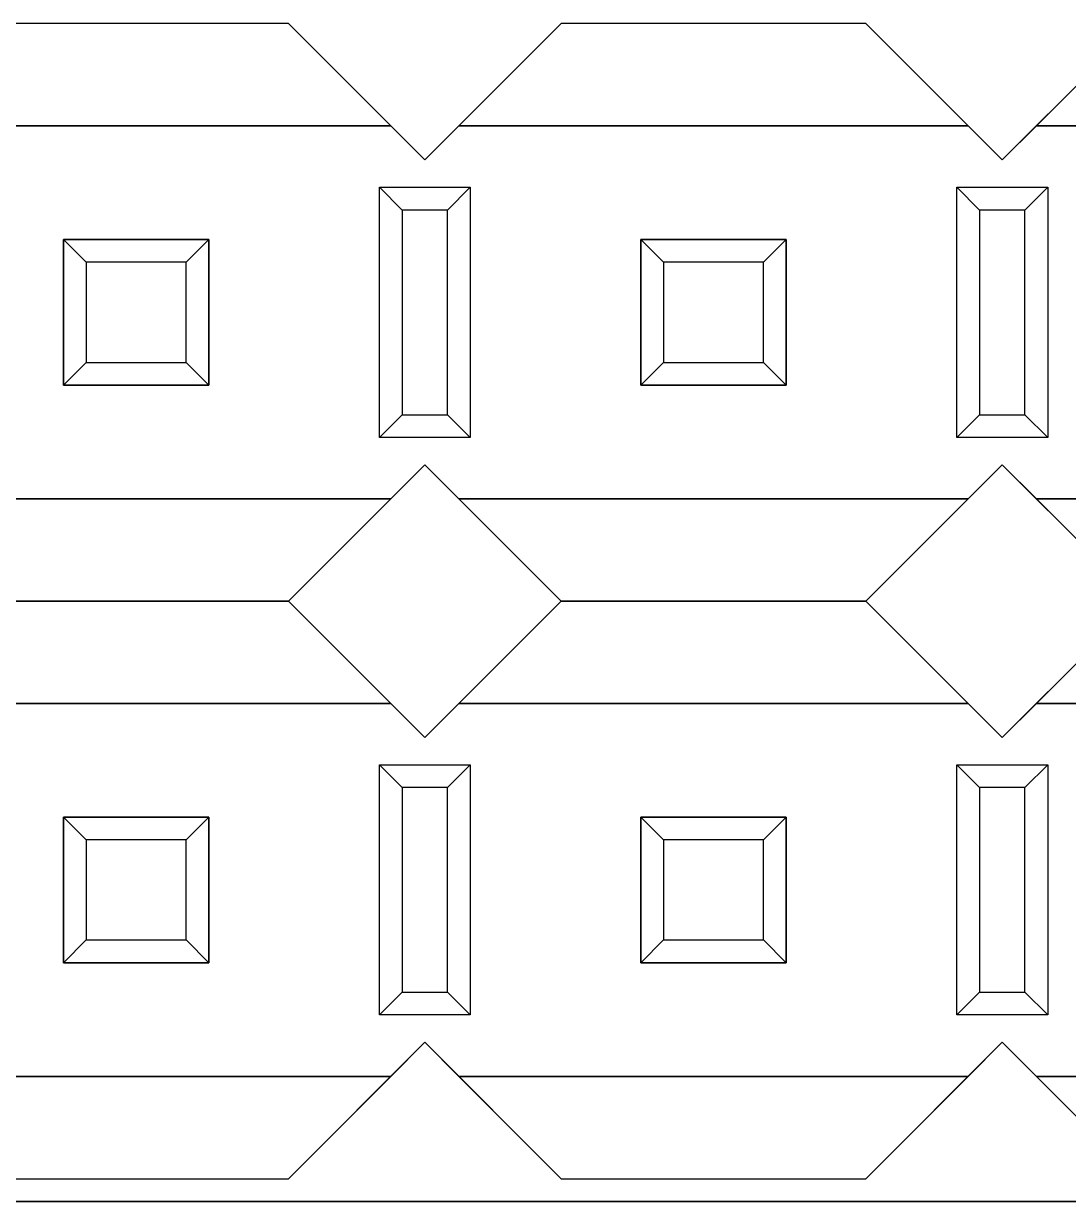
# Model space of a CAD drawing. Header units: millimetres. Extents: x -26.5 to 28.9, y -30 to 30.
# Drawn here: x -8.32 to -3.73, y -30 to -24.82 of the extents above; entities that cross this region are included whole.
import ezdxf

# ---------------------------------------------------------------- set-up
doc = ezdxf.new("R2010")
doc.units = ezdxf.units.MM
doc.layers.add('Feature', color=7, linetype='CONTINUOUS')

msp = doc.modelspace()

# ---------------------------------------------------------------- linework, layer by layer
at = {"layer": 'Feature'}
for p, q in [((-7.16, -24.82, 1.6), (-8.5, -24.82, 1.6)), ((-7.16, -24.82, 1.6), (-8.5, -24.82, 1.6)), ((-7.16, -24.82, 4.1), (-8.5, -24.82, 4.1)), ((-7.16, -24.82, 4.1), (-8.5, -24.82, 4.1)), ((-6.71, -25.27, 1.6), (-7.16, -24.82, 1.6)), ((-7.16, -24.82, 1.6), (-7.16, -24.82, 4.1)), ((-6.71, -25.27, 1.6), (-7.16, -24.82, 1.6)), ((-7.16, -24.82, 1.6), (-7.16, -24.82, 4.1)), ((-6.56, -25.42, 4.1), (-7.16, -24.82, 4.1)), ((-6.56, -25.42, 4.1), (-7.16, -24.82, 4.1)), ((-5.96, -24.82, 4.1), (-6.56, -25.42, 4.1)), ((-5.96, -24.82, 4.1), (-6.56, -25.42, 4.1)), ((-5.96, -24.82, 1.6), (-6.41, -25.27, 1.6)), ((-5.96, -24.82, 1.6), (-6.41, -25.27, 1.6)), ((-4.62, -24.82, 1.6), (-5.96, -24.82, 1.6)), ((-4.62, -24.82, 1.6), (-5.96, -24.82, 1.6)), ((-5.96, -24.82, 1.6), (-5.96, -24.82, 4.1)), ((-4.62, -24.82, 4.1), (-5.96, -24.82, 4.1)), ((-5.96, -24.82, 1.6), (-5.96, -24.82, 4.1)), ((-4.62, -24.82, 4.1), (-5.96, -24.82, 4.1)), ((-4.17, -25.27, 1.6), (-4.62, -24.82, 1.6)), ((-4.62, -24.82, 1.6), (-4.62, -24.82, 4.1)), ((-4.17, -25.27, 1.6), (-4.62, -24.82, 1.6)), ((-4.62, -24.82, 1.6), (-4.62, -24.82, 4.1)), ((-4.02, -25.42, 4.1), (-4.62, -24.82, 4.1)), ((-4.02, -25.42, 4.1), (-4.62, -24.82, 4.1)), ((-3.42, -24.82, 4.1), (-4.02, -25.42, 4.1)), ((-3.42, -24.82, 4.1), (-4.02, -25.42, 4.1)), ((-3.42, -24.82, 1.6), (-3.87, -25.27, 1.6)), ((-3.42, -24.82, 1.6), (-3.87, -25.27, 1.6)), ((-6.71, -25.27, 1.6), (-8.95, -25.27, 1.6)), ((-6.71, -25.27, 1.6), (-8.95, -25.27, 1.6)), ((-8.95, -25.27, 2.3), (-6.71, -25.27, 2.3)), ((-8.95, -25.27, 2.3), (-6.71, -25.27, 2.3)), ((-6.71, -25.27, 2.3), (-6.71, -25.27, 1.6)), ((-6.56, -25.42, 2.3), (-6.71, -25.27, 2.3)), ((-6.71, -25.27, 2.3), (-6.71, -25.27, 1.6)), ((-6.56, -25.42, 2.3), (-6.71, -25.27, 2.3)), ((-6.41, -25.27, 2.3), (-6.56, -25.42, 2.3)), ((-6.41, -25.27, 2.3), (-6.56, -25.42, 2.3)), ((-4.17, -25.27, 1.6), (-6.41, -25.27, 1.6)), ((-6.41, -25.27, 1.6), (-6.41, -25.27, 2.3)), ((-4.17, -25.27, 1.6), (-6.41, -25.27, 1.6)), ((-6.41, -25.27, 2.3), (-4.17, -25.27, 2.3)), ((-6.41, -25.27, 1.6), (-6.41, -25.27, 2.3)), ((-6.41, -25.27, 2.3), (-4.17, -25.27, 2.3)), ((-4.17, -25.27, 2.3), (-4.17, -25.27, 1.6)), ((-4.02, -25.42, 2.3), (-4.17, -25.27, 2.3)), ((-4.17, -25.27, 2.3), (-4.17, -25.27, 1.6)), ((-4.02, -25.42, 2.3), (-4.17, -25.27, 2.3)), ((-3.87, -25.27, 2.3), (-4.02, -25.42, 2.3)), ((-3.87, -25.27, 2.3), (-4.02, -25.42, 2.3)), ((-1.63, -25.27, 1.6), (-3.87, -25.27, 1.6)), ((-3.87, -25.27, 1.6), (-3.87, -25.27, 2.3)), ((-1.63, -25.27, 1.6), (-3.87, -25.27, 1.6)), ((-3.87, -25.27, 2.3), (-1.63, -25.27, 2.3)), ((-3.87, -25.27, 1.6), (-3.87, -25.27, 2.3)), ((-3.87, -25.27, 2.3), (-1.63, -25.27, 2.3)), ((-6.56, -25.42, 2.3), (-6.56, -25.42, 4.1)), ((-6.56, -25.42, 2.3), (-6.56, -25.42, 4.1)), ((-4.02, -25.42, 2.3), (-4.02, -25.42, 4.1)), ((-4.02, -25.42, 2.3), (-4.02, -25.42, 4.1)), ((-6.76, -25.54, 4.1), (-6.36, -25.54, 4.1)), ((-6.76, -25.54, 4.1), (-6.66, -25.64, 4)), ((-6.76, -26.64, 4.1), (-6.76, -25.54, 4.1)), ((-6.76, -25.54, 4.1), (-6.66, -25.64, 4)), ((-6.76, -26.64, 4.1), (-6.76, -25.54, 4.1)), ((-6.76, -25.54, 4.1), (-6.36, -25.54, 4.1)), ((-6.36, -25.54, 4.1), (-6.46, -25.64, 4)), ((-6.36, -25.54, 4.1), (-6.46, -25.64, 4)), ((-6.36, -25.54, 4.1), (-6.36, -26.64, 4.1)), ((-6.36, -25.54, 4.1), (-6.36, -26.64, 4.1)), ((-4.22, -25.54, 4.1), (-3.82, -25.54, 4.1)), ((-4.22, -25.54, 4.1), (-4.12, -25.64, 4)), ((-4.22, -26.64, 4.1), (-4.22, -25.54, 4.1)), ((-4.22, -25.54, 4.1), (-4.12, -25.64, 4)), ((-4.22, -26.64, 4.1), (-4.22, -25.54, 4.1)), ((-4.22, -25.54, 4.1), (-3.82, -25.54, 4.1)), ((-3.82, -25.54, 4.1), (-3.92, -25.64, 4)), ((-3.82, -25.54, 4.1), (-3.92, -25.64, 4)), ((-3.82, -25.54, 4.1), (-3.82, -26.64, 4.1)), ((-3.82, -25.54, 4.1), (-3.82, -26.64, 4.1)), ((-6.46, -25.64, 4), (-6.66, -25.64, 4)), ((-6.66, -25.64, 4), (-6.66, -26.54, 4)), ((-6.46, -25.64, 4), (-6.66, -25.64, 4)), ((-6.66, -25.64, 4), (-6.66, -26.54, 4)), ((-6.46, -26.54, 4), (-6.46, -25.64, 4)), ((-6.46, -26.54, 4), (-6.46, -25.64, 4)), ((-3.92, -25.64, 4), (-4.12, -25.64, 4)), ((-4.12, -25.64, 4), (-4.12, -26.54, 4)), ((-3.92, -25.64, 4), (-4.12, -25.64, 4)), ((-4.12, -25.64, 4), (-4.12, -26.54, 4)), ((-3.92, -26.54, 4), (-3.92, -25.64, 4)), ((-3.92, -26.54, 4), (-3.92, -25.64, 4)), ((-7.51, -25.77, -1.12525), (-8.15, -25.77, -1.12525)), ((-8.05, -25.87, -1.4), (-8.15, -25.77, -1.12525)), ((-8.15, -25.77, -1.12525), (-8.15, -26.41, -1.12525)), ((-8.05, -25.87, -1.4), (-8.15, -25.77, -1.12525)), ((-7.51, -25.77, 9.92525), (-8.15, -25.77, 9.92525)), ((-8.15, -25.77, 9.92525), (-8.05, -25.87, 10.2)), ((-8.15, -25.77, 9.92525), (-8.15, -26.41, 9.92525)), ((-8.15, -25.77, 9.92525), (-8.05, -25.87, 10.2)), ((-7.51, -25.77, -1.12525), (-8.15, -25.77, -1.12525)), ((-8.15, -25.77, -1.12525), (-8.15, -25.77, 2.3)), ((-8.15, -25.77, 2.3), (-7.51, -25.77, 2.3)), ((-7.51, -25.77, 9.92525), (-8.15, -25.77, 9.92525)), ((-7.51, -25.77, 4.1), (-8.15, -25.77, 4.1)), ((-8.15, -25.77, 4.1), (-8.15, -25.77, 9.92525)), ((-8.15, -25.77, -1.12525), (-8.15, -26.41, -1.12525)), ((-8.15, -26.41, 2.3), (-8.15, -25.77, 2.3)), ((-8.15, -25.77, -1.12525), (-8.15, -25.77, 2.3)), ((-8.15, -25.77, 9.92525), (-8.15, -26.41, 9.92525)), ((-8.15, -25.77, 4.1), (-8.15, -25.77, 9.92525)), ((-8.15, -25.77, 4.1), (-8.15, -26.41, 4.1)), ((-7.51, -25.77, 4.1), (-8.15, -25.77, 4.1)), ((-8.15, -25.77, 4.1), (-8.15, -26.41, 4.1)), ((-8.15, -25.77, 2.3), (-7.51, -25.77, 2.3)), ((-8.15, -26.41, 2.3), (-8.15, -25.77, 2.3)), ((-7.61, -25.87, -1.4), (-7.51, -25.77, -1.12525)), ((-7.61, -25.87, -1.4), (-7.51, -25.77, -1.12525)), ((-7.51, -25.77, 9.92525), (-7.61, -25.87, 10.2)), ((-7.51, -25.77, 9.92525), (-7.61, -25.87, 10.2)), ((-7.51, -26.41, -1.12525), (-7.51, -25.77, -1.12525)), ((-7.51, -26.41, 9.92525), (-7.51, -25.77, 9.92525)), ((-7.51, -25.77, -1.12525), (-7.51, -25.77, 2.3)), ((-7.51, -25.77, 4.1), (-7.51, -25.77, 9.92525)), ((-7.51, -26.41, -1.12525), (-7.51, -25.77, -1.12525)), ((-7.51, -25.77, -1.12525), (-7.51, -25.77, 2.3)), ((-7.51, -25.77, 2.3), (-7.51, -26.41, 2.3)), ((-7.51, -26.41, 9.92525), (-7.51, -25.77, 9.92525)), ((-7.51, -26.41, 4.1), (-7.51, -25.77, 4.1)), ((-7.51, -25.77, 4.1), (-7.51, -25.77, 9.92525)), ((-7.51, -26.41, 4.1), (-7.51, -25.77, 4.1)), ((-7.51, -25.77, 2.3), (-7.51, -26.41, 2.3)), ((-4.97, -25.77, -1.12525), (-5.61, -25.77, -1.12525)), ((-5.51, -25.87, -1.4), (-5.61, -25.77, -1.12525)), ((-5.61, -25.77, -1.12525), (-5.61, -26.41, -1.12525)), ((-5.51, -25.87, -1.4), (-5.61, -25.77, -1.12525)), ((-4.97, -25.77, 9.92525), (-5.61, -25.77, 9.92525)), ((-5.61, -25.77, 9.92525), (-5.51, -25.87, 10.2)), ((-5.61, -25.77, 9.92525), (-5.61, -26.41, 9.92525)), ((-5.61, -25.77, 9.92525), (-5.51, -25.87, 10.2)), ((-4.97, -25.77, -1.12525), (-5.61, -25.77, -1.12525)), ((-5.61, -25.77, -1.12525), (-5.61, -25.77, 2.3)), ((-5.61, -25.77, 2.3), (-4.97, -25.77, 2.3)), ((-4.97, -25.77, 9.92525), (-5.61, -25.77, 9.92525)), ((-4.97, -25.77, 4.1), (-5.61, -25.77, 4.1)), ((-5.61, -25.77, 4.1), (-5.61, -25.77, 9.92525)), ((-5.61, -25.77, -1.12525), (-5.61, -26.41, -1.12525)), ((-5.61, -26.41, 2.3), (-5.61, -25.77, 2.3)), ((-5.61, -25.77, -1.12525), (-5.61, -25.77, 2.3)), ((-5.61, -25.77, 9.92525), (-5.61, -26.41, 9.92525)), ((-5.61, -25.77, 4.1), (-5.61, -25.77, 9.92525)), ((-5.61, -25.77, 4.1), (-5.61, -26.41, 4.1)), ((-4.97, -25.77, 4.1), (-5.61, -25.77, 4.1)), ((-5.61, -25.77, 4.1), (-5.61, -26.41, 4.1)), ((-5.61, -25.77, 2.3), (-4.97, -25.77, 2.3)), ((-5.61, -26.41, 2.3), (-5.61, -25.77, 2.3)), ((-5.07, -25.87, -1.4), (-4.97, -25.77, -1.12525)), ((-5.07, -25.87, -1.4), (-4.97, -25.77, -1.12525)), ((-4.97, -25.77, 9.92525), (-5.07, -25.87, 10.2)), ((-4.97, -25.77, 9.92525), (-5.07, -25.87, 10.2)), ((-4.97, -26.41, -1.12525), (-4.97, -25.77, -1.12525)), ((-4.97, -26.41, 9.92525), (-4.97, -25.77, 9.92525)), ((-4.97, -25.77, -1.12525), (-4.97, -25.77, 2.3)), ((-4.97, -25.77, 4.1), (-4.97, -25.77, 9.92525)), ((-4.97, -26.41, -1.12525), (-4.97, -25.77, -1.12525)), ((-4.97, -25.77, -1.12525), (-4.97, -25.77, 2.3)), ((-4.97, -25.77, 2.3), (-4.97, -26.41, 2.3)), ((-4.97, -26.41, 9.92525), (-4.97, -25.77, 9.92525)), ((-4.97, -26.41, 4.1), (-4.97, -25.77, 4.1)), ((-4.97, -25.77, 4.1), (-4.97, -25.77, 9.92525)), ((-4.97, -26.41, 4.1), (-4.97, -25.77, 4.1)), ((-4.97, -25.77, 2.3), (-4.97, -26.41, 2.3)), ((-7.61, -25.87, -1.4), (-8.05, -25.87, -1.4)), ((-8.05, -25.87, -1.4), (-8.05, -26.31, -1.4)), ((-7.61, -25.87, 10.2), (-8.05, -25.87, 10.2)), ((-8.05, -25.87, 10.2), (-8.05, -26.31, 10.2)), ((-8.05, -25.87, -1.4), (-8.05, -26.31, -1.4)), ((-7.61, -25.87, -1.4), (-8.05, -25.87, -1.4)), ((-8.05, -25.87, 10.2), (-8.05, -26.31, 10.2)), ((-7.61, -25.87, 10.2), (-8.05, -25.87, 10.2)), ((-7.61, -26.31, -1.4), (-7.61, -25.87, -1.4)), ((-7.61, -26.31, 10.2), (-7.61, -25.87, 10.2)), ((-7.61, -26.31, -1.4), (-7.61, -25.87, -1.4)), ((-7.61, -26.31, 10.2), (-7.61, -25.87, 10.2)), ((-5.07, -25.87, -1.4), (-5.51, -25.87, -1.4)), ((-5.51, -25.87, -1.4), (-5.51, -26.31, -1.4)), ((-5.07, -25.87, 10.2), (-5.51, -25.87, 10.2)), ((-5.51, -25.87, 10.2), (-5.51, -26.31, 10.2)), ((-5.51, -25.87, -1.4), (-5.51, -26.31, -1.4)), ((-5.07, -25.87, -1.4), (-5.51, -25.87, -1.4)), ((-5.51, -25.87, 10.2), (-5.51, -26.31, 10.2)), ((-5.07, -25.87, 10.2), (-5.51, -25.87, 10.2)), ((-5.07, -26.31, -1.4), (-5.07, -25.87, -1.4)), ((-5.07, -26.31, 10.2), (-5.07, -25.87, 10.2)), ((-5.07, -26.31, -1.4), (-5.07, -25.87, -1.4)), ((-5.07, -26.31, 10.2), (-5.07, -25.87, 10.2)), ((-8.05, -26.31, -1.4), (-8.15, -26.41, -1.12525)), ((-8.05, -26.31, -1.4), (-8.15, -26.41, -1.12525)), ((-8.15, -26.41, 9.92525), (-8.05, -26.31, 10.2)), ((-8.15, -26.41, 9.92525), (-8.05, -26.31, 10.2)), ((-8.05, -26.31, -1.4), (-7.61, -26.31, -1.4)), ((-8.05, -26.31, 10.2), (-7.61, -26.31, 10.2)), ((-8.05, -26.31, -1.4), (-7.61, -26.31, -1.4)), ((-8.05, -26.31, 10.2), (-7.61, -26.31, 10.2)), ((-7.61, -26.31, -1.4), (-7.51, -26.41, -1.12525)), ((-7.61, -26.31, -1.4), (-7.51, -26.41, -1.12525)), ((-7.51, -26.41, 9.92525), (-7.61, -26.31, 10.2)), ((-7.51, -26.41, 9.92525), (-7.61, -26.31, 10.2)), ((-5.51, -26.31, -1.4), (-5.61, -26.41, -1.12525)), ((-5.51, -26.31, -1.4), (-5.61, -26.41, -1.12525)), ((-5.61, -26.41, 9.92525), (-5.51, -26.31, 10.2)), ((-5.61, -26.41, 9.92525), (-5.51, -26.31, 10.2)), ((-5.51, -26.31, -1.4), (-5.07, -26.31, -1.4)), ((-5.51, -26.31, 10.2), (-5.07, -26.31, 10.2)), ((-5.51, -26.31, -1.4), (-5.07, -26.31, -1.4)), ((-5.51, -26.31, 10.2), (-5.07, -26.31, 10.2)), ((-5.07, -26.31, -1.4), (-4.97, -26.41, -1.12525)), ((-5.07, -26.31, -1.4), (-4.97, -26.41, -1.12525)), ((-4.97, -26.41, 9.92525), (-5.07, -26.31, 10.2)), ((-4.97, -26.41, 9.92525), (-5.07, -26.31, 10.2)), ((-8.15, -26.41, -1.12525), (-7.51, -26.41, -1.12525)), ((-8.15, -26.41, 9.92525), (-7.51, -26.41, 9.92525)), ((-8.15, -26.41, -1.12525), (-8.15, -26.41, 2.3)), ((-8.15, -26.41, 4.1), (-8.15, -26.41, 9.92525)), ((-8.15, -26.41, -1.12525), (-7.51, -26.41, -1.12525)), ((-7.51, -26.41, 2.3), (-8.15, -26.41, 2.3)), ((-8.15, -26.41, -1.12525), (-8.15, -26.41, 2.3)), ((-8.15, -26.41, 9.92525), (-7.51, -26.41, 9.92525)), ((-8.15, -26.41, 4.1), (-8.15, -26.41, 9.92525)), ((-8.15, -26.41, 4.1), (-7.51, -26.41, 4.1)), ((-8.15, -26.41, 4.1), (-7.51, -26.41, 4.1)), ((-7.51, -26.41, 2.3), (-8.15, -26.41, 2.3)), ((-7.51, -26.41, -1.12525), (-7.51, -26.41, 2.3)), ((-7.51, -26.41, 4.1), (-7.51, -26.41, 9.92525)), ((-7.51, -26.41, -1.12525), (-7.51, -26.41, 2.3)), ((-7.51, -26.41, 4.1), (-7.51, -26.41, 9.92525)), ((-5.61, -26.41, -1.12525), (-4.97, -26.41, -1.12525)), ((-5.61, -26.41, 9.92525), (-4.97, -26.41, 9.92525)), ((-5.61, -26.41, -1.12525), (-5.61, -26.41, 2.3)), ((-5.61, -26.41, 4.1), (-5.61, -26.41, 9.92525)), ((-5.61, -26.41, -1.12525), (-4.97, -26.41, -1.12525)), ((-4.97, -26.41, 2.3), (-5.61, -26.41, 2.3)), ((-5.61, -26.41, -1.12525), (-5.61, -26.41, 2.3)), ((-5.61, -26.41, 9.92525), (-4.97, -26.41, 9.92525)), ((-5.61, -26.41, 4.1), (-5.61, -26.41, 9.92525)), ((-5.61, -26.41, 4.1), (-4.97, -26.41, 4.1)), ((-5.61, -26.41, 4.1), (-4.97, -26.41, 4.1)), ((-4.97, -26.41, 2.3), (-5.61, -26.41, 2.3)), ((-4.97, -26.41, -1.12525), (-4.97, -26.41, 2.3)), ((-4.97, -26.41, 4.1), (-4.97, -26.41, 9.92525)), ((-4.97, -26.41, -1.12525), (-4.97, -26.41, 2.3)), ((-4.97, -26.41, 4.1), (-4.97, -26.41, 9.92525)), ((-6.76, -26.64, 4.1), (-6.66, -26.54, 4)), ((-6.76, -26.64, 4.1), (-6.66, -26.54, 4)), ((-6.66, -26.54, 4), (-6.46, -26.54, 4)), ((-6.66, -26.54, 4), (-6.46, -26.54, 4)), ((-6.46, -26.54, 4), (-6.36, -26.64, 4.1)), ((-6.46, -26.54, 4), (-6.36, -26.64, 4.1)), ((-4.22, -26.64, 4.1), (-4.12, -26.54, 4)), ((-4.22, -26.64, 4.1), (-4.12, -26.54, 4)), ((-4.12, -26.54, 4), (-3.92, -26.54, 4)), ((-4.12, -26.54, 4), (-3.92, -26.54, 4)), ((-3.92, -26.54, 4), (-3.82, -26.64, 4.1)), ((-3.92, -26.54, 4), (-3.82, -26.64, 4.1)), ((-6.36, -26.64, 4.1), (-6.76, -26.64, 4.1)), ((-6.36, -26.64, 4.1), (-6.76, -26.64, 4.1)), ((-3.82, -26.64, 4.1), (-4.22, -26.64, 4.1)), ((-3.82, -26.64, 4.1), (-4.22, -26.64, 4.1)), ((-7.16, -27.36, 4.1), (-6.56, -26.76, 4.1)), ((-7.16, -27.36, 4.1), (-6.56, -26.76, 4.1)), ((-6.71, -26.91, 2.3), (-6.56, -26.76, 2.3)), ((-6.71, -26.91, 2.3), (-6.56, -26.76, 2.3)), ((-6.56, -26.76, 4.1), (-6.56, -26.76, 2.3)), ((-6.56, -26.76, 4.1), (-5.96, -27.36, 4.1)), ((-6.56, -26.76, 4.1), (-6.56, -26.76, 2.3)), ((-6.56, -26.76, 2.3), (-6.41, -26.91, 2.3)), ((-6.56, -26.76, 4.1), (-5.96, -27.36, 4.1)), ((-6.56, -26.76, 2.3), (-6.41, -26.91, 2.3)), ((-4.62, -27.36, 4.1), (-4.02, -26.76, 4.1)), ((-4.62, -27.36, 4.1), (-4.02, -26.76, 4.1)), ((-4.17, -26.91, 2.3), (-4.02, -26.76, 2.3)), ((-4.17, -26.91, 2.3), (-4.02, -26.76, 2.3)), ((-4.02, -26.76, 4.1), (-4.02, -26.76, 2.3)), ((-4.02, -26.76, 4.1), (-3.42, -27.36, 4.1)), ((-4.02, -26.76, 4.1), (-4.02, -26.76, 2.3)), ((-4.02, -26.76, 2.3), (-3.87, -26.91, 2.3)), ((-4.02, -26.76, 4.1), (-3.42, -27.36, 4.1)), ((-4.02, -26.76, 2.3), (-3.87, -26.91, 2.3)), ((-8.95, -26.91, 1.6), (-6.71, -26.91, 1.6)), ((-6.71, -26.91, 2.3), (-8.95, -26.91, 2.3)), ((-8.95, -26.91, 1.6), (-6.71, -26.91, 1.6)), ((-6.71, -26.91, 2.3), (-8.95, -26.91, 2.3)), ((-7.16, -27.36, 1.6), (-6.71, -26.91, 1.6)), ((-7.16, -27.36, 1.6), (-6.71, -26.91, 1.6)), ((-6.71, -26.91, 1.6), (-6.71, -26.91, 2.3)), ((-6.71, -26.91, 1.6), (-6.71, -26.91, 2.3)), ((-6.41, -26.91, 1.6), (-4.17, -26.91, 1.6)), ((-6.41, -26.91, 1.6), (-5.96, -27.36, 1.6)), ((-6.41, -26.91, 2.3), (-6.41, -26.91, 1.6)), ((-6.41, -26.91, 1.6), (-5.96, -27.36, 1.6)), ((-6.41, -26.91, 2.3), (-6.41, -26.91, 1.6)), ((-4.17, -26.91, 2.3), (-6.41, -26.91, 2.3)), ((-6.41, -26.91, 1.6), (-4.17, -26.91, 1.6)), ((-4.17, -26.91, 2.3), (-6.41, -26.91, 2.3)), ((-4.62, -27.36, 1.6), (-4.17, -26.91, 1.6)), ((-4.62, -27.36, 1.6), (-4.17, -26.91, 1.6)), ((-4.17, -26.91, 1.6), (-4.17, -26.91, 2.3)), ((-4.17, -26.91, 1.6), (-4.17, -26.91, 2.3)), ((-3.87, -26.91, 1.6), (-1.63, -26.91, 1.6)), ((-3.87, -26.91, 1.6), (-3.42, -27.36, 1.6)), ((-3.87, -26.91, 2.3), (-3.87, -26.91, 1.6)), ((-3.87, -26.91, 1.6), (-3.42, -27.36, 1.6)), ((-3.87, -26.91, 2.3), (-3.87, -26.91, 1.6)), ((-1.63, -26.91, 2.3), (-3.87, -26.91, 2.3)), ((-3.87, -26.91, 1.6), (-1.63, -26.91, 1.6)), ((-1.63, -26.91, 2.3), (-3.87, -26.91, 2.3)), ((-8.5, -27.36, 1.6), (-7.16, -27.36, 1.6)), ((-8.5, -27.36, 1.6), (-7.16, -27.36, 1.6)), ((-8.5, -27.36, 4.1), (-7.16, -27.36, 4.1)), ((-8.5, -27.36, 4.1), (-7.16, -27.36, 4.1)), ((-7.16, -27.36, 1.6), (-8.5, -27.36, 1.6)), ((-7.16, -27.36, 1.6), (-8.5, -27.36, 1.6)), ((-7.16, -27.36, 4.1), (-8.5, -27.36, 4.1)), ((-7.16, -27.36, 4.1), (-8.5, -27.36, 4.1)), ((-7.16, -27.36, 1.6), (-7.16, -27.36, 4.1)), ((-7.16, -27.36, 1.6), (-7.16, -27.36, 4.1)), ((-6.71, -27.81, 1.6), (-7.16, -27.36, 1.6)), ((-7.16, -27.36, 1.6), (-7.16, -27.36, 4.1)), ((-6.71, -27.81, 1.6), (-7.16, -27.36, 1.6)), ((-7.16, -27.36, 1.6), (-7.16, -27.36, 4.1)), ((-6.56, -27.96, 4.1), (-7.16, -27.36, 4.1)), ((-6.56, -27.96, 4.1), (-7.16, -27.36, 4.1)), ((-5.96, -27.36, 4.1), (-6.56, -27.96, 4.1)), ((-5.96, -27.36, 4.1), (-6.56, -27.96, 4.1)), ((-5.96, -27.36, 1.6), (-6.41, -27.81, 1.6)), ((-5.96, -27.36, 1.6), (-6.41, -27.81, 1.6)), ((-5.96, -27.36, 1.6), (-4.62, -27.36, 1.6)), ((-5.96, -27.36, 1.6), (-4.62, -27.36, 1.6)), ((-5.96, -27.36, 4.1), (-4.62, -27.36, 4.1)), ((-5.96, -27.36, 1.6), (-5.96, -27.36, 4.1)), ((-5.96, -27.36, 1.6), (-5.96, -27.36, 4.1)), ((-5.96, -27.36, 4.1), (-4.62, -27.36, 4.1)), ((-4.62, -27.36, 1.6), (-5.96, -27.36, 1.6)), ((-4.62, -27.36, 1.6), (-5.96, -27.36, 1.6)), ((-5.96, -27.36, 1.6), (-5.96, -27.36, 4.1)), ((-4.62, -27.36, 4.1), (-5.96, -27.36, 4.1)), ((-5.96, -27.36, 1.6), (-5.96, -27.36, 4.1)), ((-4.62, -27.36, 4.1), (-5.96, -27.36, 4.1)), ((-4.62, -27.36, 1.6), (-4.62, -27.36, 4.1)), ((-4.62, -27.36, 1.6), (-4.62, -27.36, 4.1)), ((-4.17, -27.81, 1.6), (-4.62, -27.36, 1.6)), ((-4.62, -27.36, 1.6), (-4.62, -27.36, 4.1)), ((-4.17, -27.81, 1.6), (-4.62, -27.36, 1.6)), ((-4.62, -27.36, 1.6), (-4.62, -27.36, 4.1)), ((-4.02, -27.96, 4.1), (-4.62, -27.36, 4.1)), ((-4.02, -27.96, 4.1), (-4.62, -27.36, 4.1)), ((-3.42, -27.36, 4.1), (-4.02, -27.96, 4.1)), ((-3.42, -27.36, 4.1), (-4.02, -27.96, 4.1)), ((-3.42, -27.36, 1.6), (-3.87, -27.81, 1.6)), ((-3.42, -27.36, 1.6), (-3.87, -27.81, 1.6)), ((-6.71, -27.81, 1.6), (-8.95, -27.81, 1.6)), ((-6.71, -27.81, 1.6), (-8.95, -27.81, 1.6)), ((-8.95, -27.81, 2.3), (-6.71, -27.81, 2.3)), ((-8.95, -27.81, 2.3), (-6.71, -27.81, 2.3)), ((-6.71, -27.81, 2.3), (-6.71, -27.81, 1.6)), ((-6.56, -27.96, 2.3), (-6.71, -27.81, 2.3)), ((-6.71, -27.81, 2.3), (-6.71, -27.81, 1.6)), ((-6.56, -27.96, 2.3), (-6.71, -27.81, 2.3)), ((-6.41, -27.81, 2.3), (-6.56, -27.96, 2.3)), ((-6.41, -27.81, 2.3), (-6.56, -27.96, 2.3)), ((-4.17, -27.81, 1.6), (-6.41, -27.81, 1.6)), ((-6.41, -27.81, 1.6), (-6.41, -27.81, 2.3)), ((-4.17, -27.81, 1.6), (-6.41, -27.81, 1.6)), ((-6.41, -27.81, 2.3), (-4.17, -27.81, 2.3)), ((-6.41, -27.81, 1.6), (-6.41, -27.81, 2.3)), ((-6.41, -27.81, 2.3), (-4.17, -27.81, 2.3)), ((-4.17, -27.81, 2.3), (-4.17, -27.81, 1.6)), ((-4.02, -27.96, 2.3), (-4.17, -27.81, 2.3)), ((-4.17, -27.81, 2.3), (-4.17, -27.81, 1.6)), ((-4.02, -27.96, 2.3), (-4.17, -27.81, 2.3)), ((-3.87, -27.81, 2.3), (-4.02, -27.96, 2.3)), ((-3.87, -27.81, 2.3), (-4.02, -27.96, 2.3)), ((-1.63, -27.81, 1.6), (-3.87, -27.81, 1.6)), ((-3.87, -27.81, 1.6), (-3.87, -27.81, 2.3)), ((-1.63, -27.81, 1.6), (-3.87, -27.81, 1.6)), ((-3.87, -27.81, 2.3), (-1.63, -27.81, 2.3)), ((-3.87, -27.81, 1.6), (-3.87, -27.81, 2.3)), ((-3.87, -27.81, 2.3), (-1.63, -27.81, 2.3)), ((-6.56, -27.96, 2.3), (-6.56, -27.96, 4.1)), ((-6.56, -27.96, 2.3), (-6.56, -27.96, 4.1)), ((-4.02, -27.96, 2.3), (-4.02, -27.96, 4.1)), ((-4.02, -27.96, 2.3), (-4.02, -27.96, 4.1)), ((-6.76, -28.08, 4.1), (-6.36, -28.08, 4.1)), ((-6.76, -28.08, 4.1), (-6.66, -28.18, 4)), ((-6.76, -29.18, 4.1), (-6.76, -28.08, 4.1)), ((-6.76, -28.08, 4.1), (-6.66, -28.18, 4)), ((-6.76, -29.18, 4.1), (-6.76, -28.08, 4.1)), ((-6.76, -28.08, 4.1), (-6.36, -28.08, 4.1)), ((-6.36, -28.08, 4.1), (-6.46, -28.18, 4)), ((-6.36, -28.08, 4.1), (-6.46, -28.18, 4)), ((-6.36, -28.08, 4.1), (-6.36, -29.18, 4.1)), ((-6.36, -28.08, 4.1), (-6.36, -29.18, 4.1)), ((-4.22, -28.08, 4.1), (-3.82, -28.08, 4.1)), ((-4.22, -28.08, 4.1), (-4.12, -28.18, 4)), ((-4.22, -29.18, 4.1), (-4.22, -28.08, 4.1)), ((-4.22, -28.08, 4.1), (-4.12, -28.18, 4)), ((-4.22, -29.18, 4.1), (-4.22, -28.08, 4.1)), ((-4.22, -28.08, 4.1), (-3.82, -28.08, 4.1)), ((-3.82, -28.08, 4.1), (-3.92, -28.18, 4)), ((-3.82, -28.08, 4.1), (-3.92, -28.18, 4)), ((-3.82, -28.08, 4.1), (-3.82, -29.18, 4.1)), ((-3.82, -28.08, 4.1), (-3.82, -29.18, 4.1)), ((-6.46, -28.18, 4), (-6.66, -28.18, 4)), ((-6.66, -28.18, 4), (-6.66, -29.08, 4)), ((-6.46, -28.18, 4), (-6.66, -28.18, 4)), ((-6.66, -28.18, 4), (-6.66, -29.08, 4)), ((-6.46, -29.08, 4), (-6.46, -28.18, 4)), ((-6.46, -29.08, 4), (-6.46, -28.18, 4)), ((-3.92, -28.18, 4), (-4.12, -28.18, 4)), ((-4.12, -28.18, 4), (-4.12, -29.08, 4)), ((-3.92, -28.18, 4), (-4.12, -28.18, 4)), ((-4.12, -28.18, 4), (-4.12, -29.08, 4)), ((-3.92, -29.08, 4), (-3.92, -28.18, 4)), ((-3.92, -29.08, 4), (-3.92, -28.18, 4)), ((-7.51, -28.31, -1.12525), (-8.15, -28.31, -1.12525)), ((-8.05, -28.41, -1.4), (-8.15, -28.31, -1.12525)), ((-8.15, -28.31, -1.12525), (-8.15, -28.95, -1.12525)), ((-8.05, -28.41, -1.4), (-8.15, -28.31, -1.12525)), ((-7.51, -28.31, 9.92525), (-8.15, -28.31, 9.92525)), ((-8.15, -28.31, 9.92525), (-8.05, -28.41, 10.2)), ((-8.15, -28.31, 9.92525), (-8.15, -28.95, 9.92525)), ((-8.15, -28.31, 9.92525), (-8.05, -28.41, 10.2)), ((-7.51, -28.31, -1.12525), (-8.15, -28.31, -1.12525)), ((-8.15, -28.31, -1.12525), (-8.15, -28.31, 2.3)), ((-8.15, -28.31, 2.3), (-7.51, -28.31, 2.3)), ((-7.51, -28.31, 9.92525), (-8.15, -28.31, 9.92525)), ((-7.51, -28.31, 4.1), (-8.15, -28.31, 4.1)), ((-8.15, -28.31, 4.1), (-8.15, -28.31, 9.92525)), ((-8.15, -28.31, -1.12525), (-8.15, -28.95, -1.12525)), ((-8.15, -28.95, 2.3), (-8.15, -28.31, 2.3)), ((-8.15, -28.31, -1.12525), (-8.15, -28.31, 2.3)), ((-8.15, -28.31, 9.92525), (-8.15, -28.95, 9.92525)), ((-8.15, -28.31, 4.1), (-8.15, -28.31, 9.92525)), ((-8.15, -28.31, 4.1), (-8.15, -28.95, 4.1)), ((-7.51, -28.31, 4.1), (-8.15, -28.31, 4.1)), ((-8.15, -28.31, 4.1), (-8.15, -28.95, 4.1)), ((-8.15, -28.31, 2.3), (-7.51, -28.31, 2.3)), ((-8.15, -28.95, 2.3), (-8.15, -28.31, 2.3)), ((-7.61, -28.41, -1.4), (-7.51, -28.31, -1.12525)), ((-7.61, -28.41, -1.4), (-7.51, -28.31, -1.12525)), ((-7.51, -28.31, 9.92525), (-7.61, -28.41, 10.2)), ((-7.51, -28.31, 9.92525), (-7.61, -28.41, 10.2)), ((-7.51, -28.95, -1.12525), (-7.51, -28.31, -1.12525)), ((-7.51, -28.95, 9.92525), (-7.51, -28.31, 9.92525)), ((-7.51, -28.31, -1.12525), (-7.51, -28.31, 2.3)), ((-7.51, -28.31, 4.1), (-7.51, -28.31, 9.92525)), ((-7.51, -28.95, -1.12525), (-7.51, -28.31, -1.12525)), ((-7.51, -28.31, -1.12525), (-7.51, -28.31, 2.3)), ((-7.51, -28.31, 2.3), (-7.51, -28.95, 2.3)), ((-7.51, -28.95, 9.92525), (-7.51, -28.31, 9.92525)), ((-7.51, -28.95, 4.1), (-7.51, -28.31, 4.1)), ((-7.51, -28.31, 4.1), (-7.51, -28.31, 9.92525)), ((-7.51, -28.95, 4.1), (-7.51, -28.31, 4.1)), ((-7.51, -28.31, 2.3), (-7.51, -28.95, 2.3)), ((-4.97, -28.31, -1.12525), (-5.61, -28.31, -1.12525)), ((-5.51, -28.41, -1.4), (-5.61, -28.31, -1.12525)), ((-5.61, -28.31, -1.12525), (-5.61, -28.95, -1.12525)), ((-5.51, -28.41, -1.4), (-5.61, -28.31, -1.12525)), ((-4.97, -28.31, 9.92525), (-5.61, -28.31, 9.92525)), ((-5.61, -28.31, 9.92525), (-5.51, -28.41, 10.2)), ((-5.61, -28.31, 9.92525), (-5.61, -28.95, 9.92525)), ((-5.61, -28.31, 9.92525), (-5.51, -28.41, 10.2)), ((-4.97, -28.31, -1.12525), (-5.61, -28.31, -1.12525)), ((-5.61, -28.31, -1.12525), (-5.61, -28.31, 2.3)), ((-5.61, -28.31, 2.3), (-4.97, -28.31, 2.3)), ((-4.97, -28.31, 9.92525), (-5.61, -28.31, 9.92525)), ((-4.97, -28.31, 4.1), (-5.61, -28.31, 4.1)), ((-5.61, -28.31, 4.1), (-5.61, -28.31, 9.92525)), ((-5.61, -28.31, -1.12525), (-5.61, -28.95, -1.12525)), ((-5.61, -28.95, 2.3), (-5.61, -28.31, 2.3)), ((-5.61, -28.31, -1.12525), (-5.61, -28.31, 2.3)), ((-5.61, -28.31, 9.92525), (-5.61, -28.95, 9.92525)), ((-5.61, -28.31, 4.1), (-5.61, -28.31, 9.92525)), ((-5.61, -28.31, 4.1), (-5.61, -28.95, 4.1)), ((-4.97, -28.31, 4.1), (-5.61, -28.31, 4.1)), ((-5.61, -28.31, 4.1), (-5.61, -28.95, 4.1)), ((-5.61, -28.31, 2.3), (-4.97, -28.31, 2.3)), ((-5.61, -28.95, 2.3), (-5.61, -28.31, 2.3)), ((-5.07, -28.41, -1.4), (-4.97, -28.31, -1.12525)), ((-5.07, -28.41, -1.4), (-4.97, -28.31, -1.12525)), ((-4.97, -28.31, 9.92525), (-5.07, -28.41, 10.2)), ((-4.97, -28.31, 9.92525), (-5.07, -28.41, 10.2)), ((-4.97, -28.95, -1.12525), (-4.97, -28.31, -1.12525)), ((-4.97, -28.95, 9.92525), (-4.97, -28.31, 9.92525)), ((-4.97, -28.31, -1.12525), (-4.97, -28.31, 2.3)), ((-4.97, -28.31, 4.1), (-4.97, -28.31, 9.92525)), ((-4.97, -28.95, -1.12525), (-4.97, -28.31, -1.12525)), ((-4.97, -28.31, -1.12525), (-4.97, -28.31, 2.3)), ((-4.97, -28.31, 2.3), (-4.97, -28.95, 2.3)), ((-4.97, -28.95, 9.92525), (-4.97, -28.31, 9.92525)), ((-4.97, -28.95, 4.1), (-4.97, -28.31, 4.1)), ((-4.97, -28.31, 4.1), (-4.97, -28.31, 9.92525)), ((-4.97, -28.95, 4.1), (-4.97, -28.31, 4.1)), ((-4.97, -28.31, 2.3), (-4.97, -28.95, 2.3)), ((-7.61, -28.41, -1.4), (-8.05, -28.41, -1.4)), ((-8.05, -28.41, -1.4), (-8.05, -28.85, -1.4)), ((-7.61, -28.41, 10.2), (-8.05, -28.41, 10.2)), ((-8.05, -28.41, 10.2), (-8.05, -28.85, 10.2)), ((-8.05, -28.41, -1.4), (-8.05, -28.85, -1.4)), ((-7.61, -28.41, -1.4), (-8.05, -28.41, -1.4)), ((-8.05, -28.41, 10.2), (-8.05, -28.85, 10.2)), ((-7.61, -28.41, 10.2), (-8.05, -28.41, 10.2)), ((-7.61, -28.85, -1.4), (-7.61, -28.41, -1.4)), ((-7.61, -28.85, 10.2), (-7.61, -28.41, 10.2)), ((-7.61, -28.85, -1.4), (-7.61, -28.41, -1.4)), ((-7.61, -28.85, 10.2), (-7.61, -28.41, 10.2)), ((-5.07, -28.41, -1.4), (-5.51, -28.41, -1.4)), ((-5.51, -28.41, -1.4), (-5.51, -28.85, -1.4)), ((-5.07, -28.41, 10.2), (-5.51, -28.41, 10.2)), ((-5.51, -28.41, 10.2), (-5.51, -28.85, 10.2)), ((-5.51, -28.41, -1.4), (-5.51, -28.85, -1.4)), ((-5.07, -28.41, -1.4), (-5.51, -28.41, -1.4)), ((-5.51, -28.41, 10.2), (-5.51, -28.85, 10.2)), ((-5.07, -28.41, 10.2), (-5.51, -28.41, 10.2)), ((-5.07, -28.85, -1.4), (-5.07, -28.41, -1.4)), ((-5.07, -28.85, 10.2), (-5.07, -28.41, 10.2)), ((-5.07, -28.85, -1.4), (-5.07, -28.41, -1.4)), ((-5.07, -28.85, 10.2), (-5.07, -28.41, 10.2)), ((-8.05, -28.85, -1.4), (-8.15, -28.95, -1.12525)), ((-8.05, -28.85, -1.4), (-8.15, -28.95, -1.12525)), ((-8.15, -28.95, 9.92525), (-8.05, -28.85, 10.2)), ((-8.15, -28.95, 9.92525), (-8.05, -28.85, 10.2)), ((-8.05, -28.85, -1.4), (-7.61, -28.85, -1.4)), ((-8.05, -28.85, 10.2), (-7.61, -28.85, 10.2)), ((-8.05, -28.85, -1.4), (-7.61, -28.85, -1.4)), ((-8.05, -28.85, 10.2), (-7.61, -28.85, 10.2)), ((-7.61, -28.85, -1.4), (-7.51, -28.95, -1.12525)), ((-7.61, -28.85, -1.4), (-7.51, -28.95, -1.12525)), ((-7.51, -28.95, 9.92525), (-7.61, -28.85, 10.2)), ((-7.51, -28.95, 9.92525), (-7.61, -28.85, 10.2)), ((-5.51, -28.85, -1.4), (-5.61, -28.95, -1.12525)), ((-5.51, -28.85, -1.4), (-5.61, -28.95, -1.12525)), ((-5.61, -28.95, 9.92525), (-5.51, -28.85, 10.2)), ((-5.61, -28.95, 9.92525), (-5.51, -28.85, 10.2)), ((-5.51, -28.85, -1.4), (-5.07, -28.85, -1.4)), ((-5.51, -28.85, 10.2), (-5.07, -28.85, 10.2)), ((-5.51, -28.85, -1.4), (-5.07, -28.85, -1.4)), ((-5.51, -28.85, 10.2), (-5.07, -28.85, 10.2)), ((-5.07, -28.85, -1.4), (-4.97, -28.95, -1.12525)), ((-5.07, -28.85, -1.4), (-4.97, -28.95, -1.12525)), ((-4.97, -28.95, 9.92525), (-5.07, -28.85, 10.2)), ((-4.97, -28.95, 9.92525), (-5.07, -28.85, 10.2)), ((-8.15, -28.95, -1.12525), (-7.51, -28.95, -1.12525)), ((-8.15, -28.95, 9.92525), (-7.51, -28.95, 9.92525)), ((-8.15, -28.95, -1.12525), (-8.15, -28.95, 2.3)), ((-8.15, -28.95, 4.1), (-8.15, -28.95, 9.92525)), ((-8.15, -28.95, -1.12525), (-7.51, -28.95, -1.12525)), ((-7.51, -28.95, 2.3), (-8.15, -28.95, 2.3)), ((-8.15, -28.95, -1.12525), (-8.15, -28.95, 2.3)), ((-8.15, -28.95, 9.92525), (-7.51, -28.95, 9.92525)), ((-8.15, -28.95, 4.1), (-8.15, -28.95, 9.92525)), ((-8.15, -28.95, 4.1), (-7.51, -28.95, 4.1)), ((-8.15, -28.95, 4.1), (-7.51, -28.95, 4.1)), ((-7.51, -28.95, 2.3), (-8.15, -28.95, 2.3)), ((-7.51, -28.95, -1.12525), (-7.51, -28.95, 2.3)), ((-7.51, -28.95, 4.1), (-7.51, -28.95, 9.92525)), ((-7.51, -28.95, -1.12525), (-7.51, -28.95, 2.3)), ((-7.51, -28.95, 4.1), (-7.51, -28.95, 9.92525)), ((-5.61, -28.95, -1.12525), (-4.97, -28.95, -1.12525)), ((-5.61, -28.95, 9.92525), (-4.97, -28.95, 9.92525)), ((-5.61, -28.95, -1.12525), (-5.61, -28.95, 2.3)), ((-5.61, -28.95, 4.1), (-5.61, -28.95, 9.92525)), ((-5.61, -28.95, -1.12525), (-4.97, -28.95, -1.12525)), ((-4.97, -28.95, 2.3), (-5.61, -28.95, 2.3)), ((-5.61, -28.95, -1.12525), (-5.61, -28.95, 2.3)), ((-5.61, -28.95, 9.92525), (-4.97, -28.95, 9.92525)), ((-5.61, -28.95, 4.1), (-5.61, -28.95, 9.92525)), ((-5.61, -28.95, 4.1), (-4.97, -28.95, 4.1)), ((-5.61, -28.95, 4.1), (-4.97, -28.95, 4.1)), ((-4.97, -28.95, 2.3), (-5.61, -28.95, 2.3)), ((-4.97, -28.95, -1.12525), (-4.97, -28.95, 2.3)), ((-4.97, -28.95, 4.1), (-4.97, -28.95, 9.92525)), ((-4.97, -28.95, -1.12525), (-4.97, -28.95, 2.3)), ((-4.97, -28.95, 4.1), (-4.97, -28.95, 9.92525)), ((-6.76, -29.18, 4.1), (-6.66, -29.08, 4)), ((-6.76, -29.18, 4.1), (-6.66, -29.08, 4)), ((-6.66, -29.08, 4), (-6.46, -29.08, 4)), ((-6.66, -29.08, 4), (-6.46, -29.08, 4)), ((-6.46, -29.08, 4), (-6.36, -29.18, 4.1)), ((-6.46, -29.08, 4), (-6.36, -29.18, 4.1)), ((-4.22, -29.18, 4.1), (-4.12, -29.08, 4)), ((-4.22, -29.18, 4.1), (-4.12, -29.08, 4)), ((-4.12, -29.08, 4), (-3.92, -29.08, 4)), ((-4.12, -29.08, 4), (-3.92, -29.08, 4)), ((-3.92, -29.08, 4), (-3.82, -29.18, 4.1)), ((-3.92, -29.08, 4), (-3.82, -29.18, 4.1)), ((-6.36, -29.18, 4.1), (-6.76, -29.18, 4.1)), ((-6.36, -29.18, 4.1), (-6.76, -29.18, 4.1)), ((-3.82, -29.18, 4.1), (-4.22, -29.18, 4.1)), ((-3.82, -29.18, 4.1), (-4.22, -29.18, 4.1)), ((-7.16, -29.9, 4.1), (-6.56, -29.3, 4.1)), ((-7.16, -29.9, 4.1), (-6.56, -29.3, 4.1)), ((-6.71, -29.45, 2.3), (-6.56, -29.3, 2.3)), ((-6.71, -29.45, 2.3), (-6.56, -29.3, 2.3)), ((-6.56, -29.3, 4.1), (-6.56, -29.3, 2.3)), ((-6.56, -29.3, 4.1), (-5.96, -29.9, 4.1)), ((-6.56, -29.3, 4.1), (-6.56, -29.3, 2.3)), ((-6.56, -29.3, 2.3), (-6.41, -29.45, 2.3)), ((-6.56, -29.3, 4.1), (-5.96, -29.9, 4.1)), ((-6.56, -29.3, 2.3), (-6.41, -29.45, 2.3)), ((-4.62, -29.9, 4.1), (-4.02, -29.3, 4.1)), ((-4.62, -29.9, 4.1), (-4.02, -29.3, 4.1)), ((-4.17, -29.45, 2.3), (-4.02, -29.3, 2.3)), ((-4.17, -29.45, 2.3), (-4.02, -29.3, 2.3)), ((-4.02, -29.3, 4.1), (-4.02, -29.3, 2.3)), ((-4.02, -29.3, 4.1), (-3.42, -29.9, 4.1)), ((-4.02, -29.3, 4.1), (-4.02, -29.3, 2.3)), ((-4.02, -29.3, 2.3), (-3.87, -29.45, 2.3)), ((-4.02, -29.3, 4.1), (-3.42, -29.9, 4.1)), ((-4.02, -29.3, 2.3), (-3.87, -29.45, 2.3)), ((-8.95, -29.45, 1.6), (-6.71, -29.45, 1.6)), ((-6.71, -29.45, 2.3), (-8.95, -29.45, 2.3)), ((-8.95, -29.45, 1.6), (-6.71, -29.45, 1.6)), ((-6.71, -29.45, 2.3), (-8.95, -29.45, 2.3)), ((-7.16, -29.9, 1.6), (-6.71, -29.45, 1.6)), ((-7.16, -29.9, 1.6), (-6.71, -29.45, 1.6)), ((-6.71, -29.45, 1.6), (-6.71, -29.45, 2.3)), ((-6.71, -29.45, 1.6), (-6.71, -29.45, 2.3)), ((-6.41, -29.45, 1.6), (-4.17, -29.45, 1.6)), ((-6.41, -29.45, 1.6), (-5.96, -29.9, 1.6)), ((-6.41, -29.45, 2.3), (-6.41, -29.45, 1.6)), ((-6.41, -29.45, 1.6), (-5.96, -29.9, 1.6)), ((-6.41, -29.45, 2.3), (-6.41, -29.45, 1.6)), ((-4.17, -29.45, 2.3), (-6.41, -29.45, 2.3)), ((-6.41, -29.45, 1.6), (-4.17, -29.45, 1.6)), ((-4.17, -29.45, 2.3), (-6.41, -29.45, 2.3)), ((-4.62, -29.9, 1.6), (-4.17, -29.45, 1.6)), ((-4.62, -29.9, 1.6), (-4.17, -29.45, 1.6)), ((-4.17, -29.45, 1.6), (-4.17, -29.45, 2.3)), ((-4.17, -29.45, 1.6), (-4.17, -29.45, 2.3)), ((-3.87, -29.45, 1.6), (-1.63, -29.45, 1.6)), ((-3.87, -29.45, 1.6), (-3.42, -29.9, 1.6)), ((-3.87, -29.45, 2.3), (-3.87, -29.45, 1.6)), ((-3.87, -29.45, 1.6), (-3.42, -29.9, 1.6)), ((-3.87, -29.45, 2.3), (-3.87, -29.45, 1.6)), ((-1.63, -29.45, 2.3), (-3.87, -29.45, 2.3)), ((-3.87, -29.45, 1.6), (-1.63, -29.45, 1.6)), ((-1.63, -29.45, 2.3), (-3.87, -29.45, 2.3)), ((-8.5, -29.9, 1.6), (-7.16, -29.9, 1.6)), ((-8.5, -29.9, 1.6), (-7.16, -29.9, 1.6)), ((-8.5, -29.9, 4.1), (-7.16, -29.9, 4.1)), ((-8.5, -29.9, 4.1), (-7.16, -29.9, 4.1)), ((-7.16, -29.9, 1.6), (-7.16, -29.9, 4.1)), ((-7.16, -29.9, 1.6), (-7.16, -29.9, 4.1)), ((-5.96, -29.9, 1.6), (-4.62, -29.9, 1.6)), ((-5.96, -29.9, 1.6), (-4.62, -29.9, 1.6)), ((-5.96, -29.9, 4.1), (-4.62, -29.9, 4.1)), ((-5.96, -29.9, 1.6), (-5.96, -29.9, 4.1)), ((-5.96, -29.9, 1.6), (-5.96, -29.9, 4.1)), ((-5.96, -29.9, 4.1), (-4.62, -29.9, 4.1)), ((-4.62, -29.9, 1.6), (-4.62, -29.9, 4.1)), ((-4.62, -29.9, 1.6), (-4.62, -29.9, 4.1)), ((23.4975, -30, 1.6), (-23.4975, -30, 1.6)), ((23.4975, -30, 1.6), (-23.4975, -30, 1.6)), ((-23.4975, -30), (23.4975, -30)), ((-23.4975, -30), (23.4975, -30))]:
    msp.add_line(p, q, dxfattribs=at)

doc.saveas('drawing.dxf')
